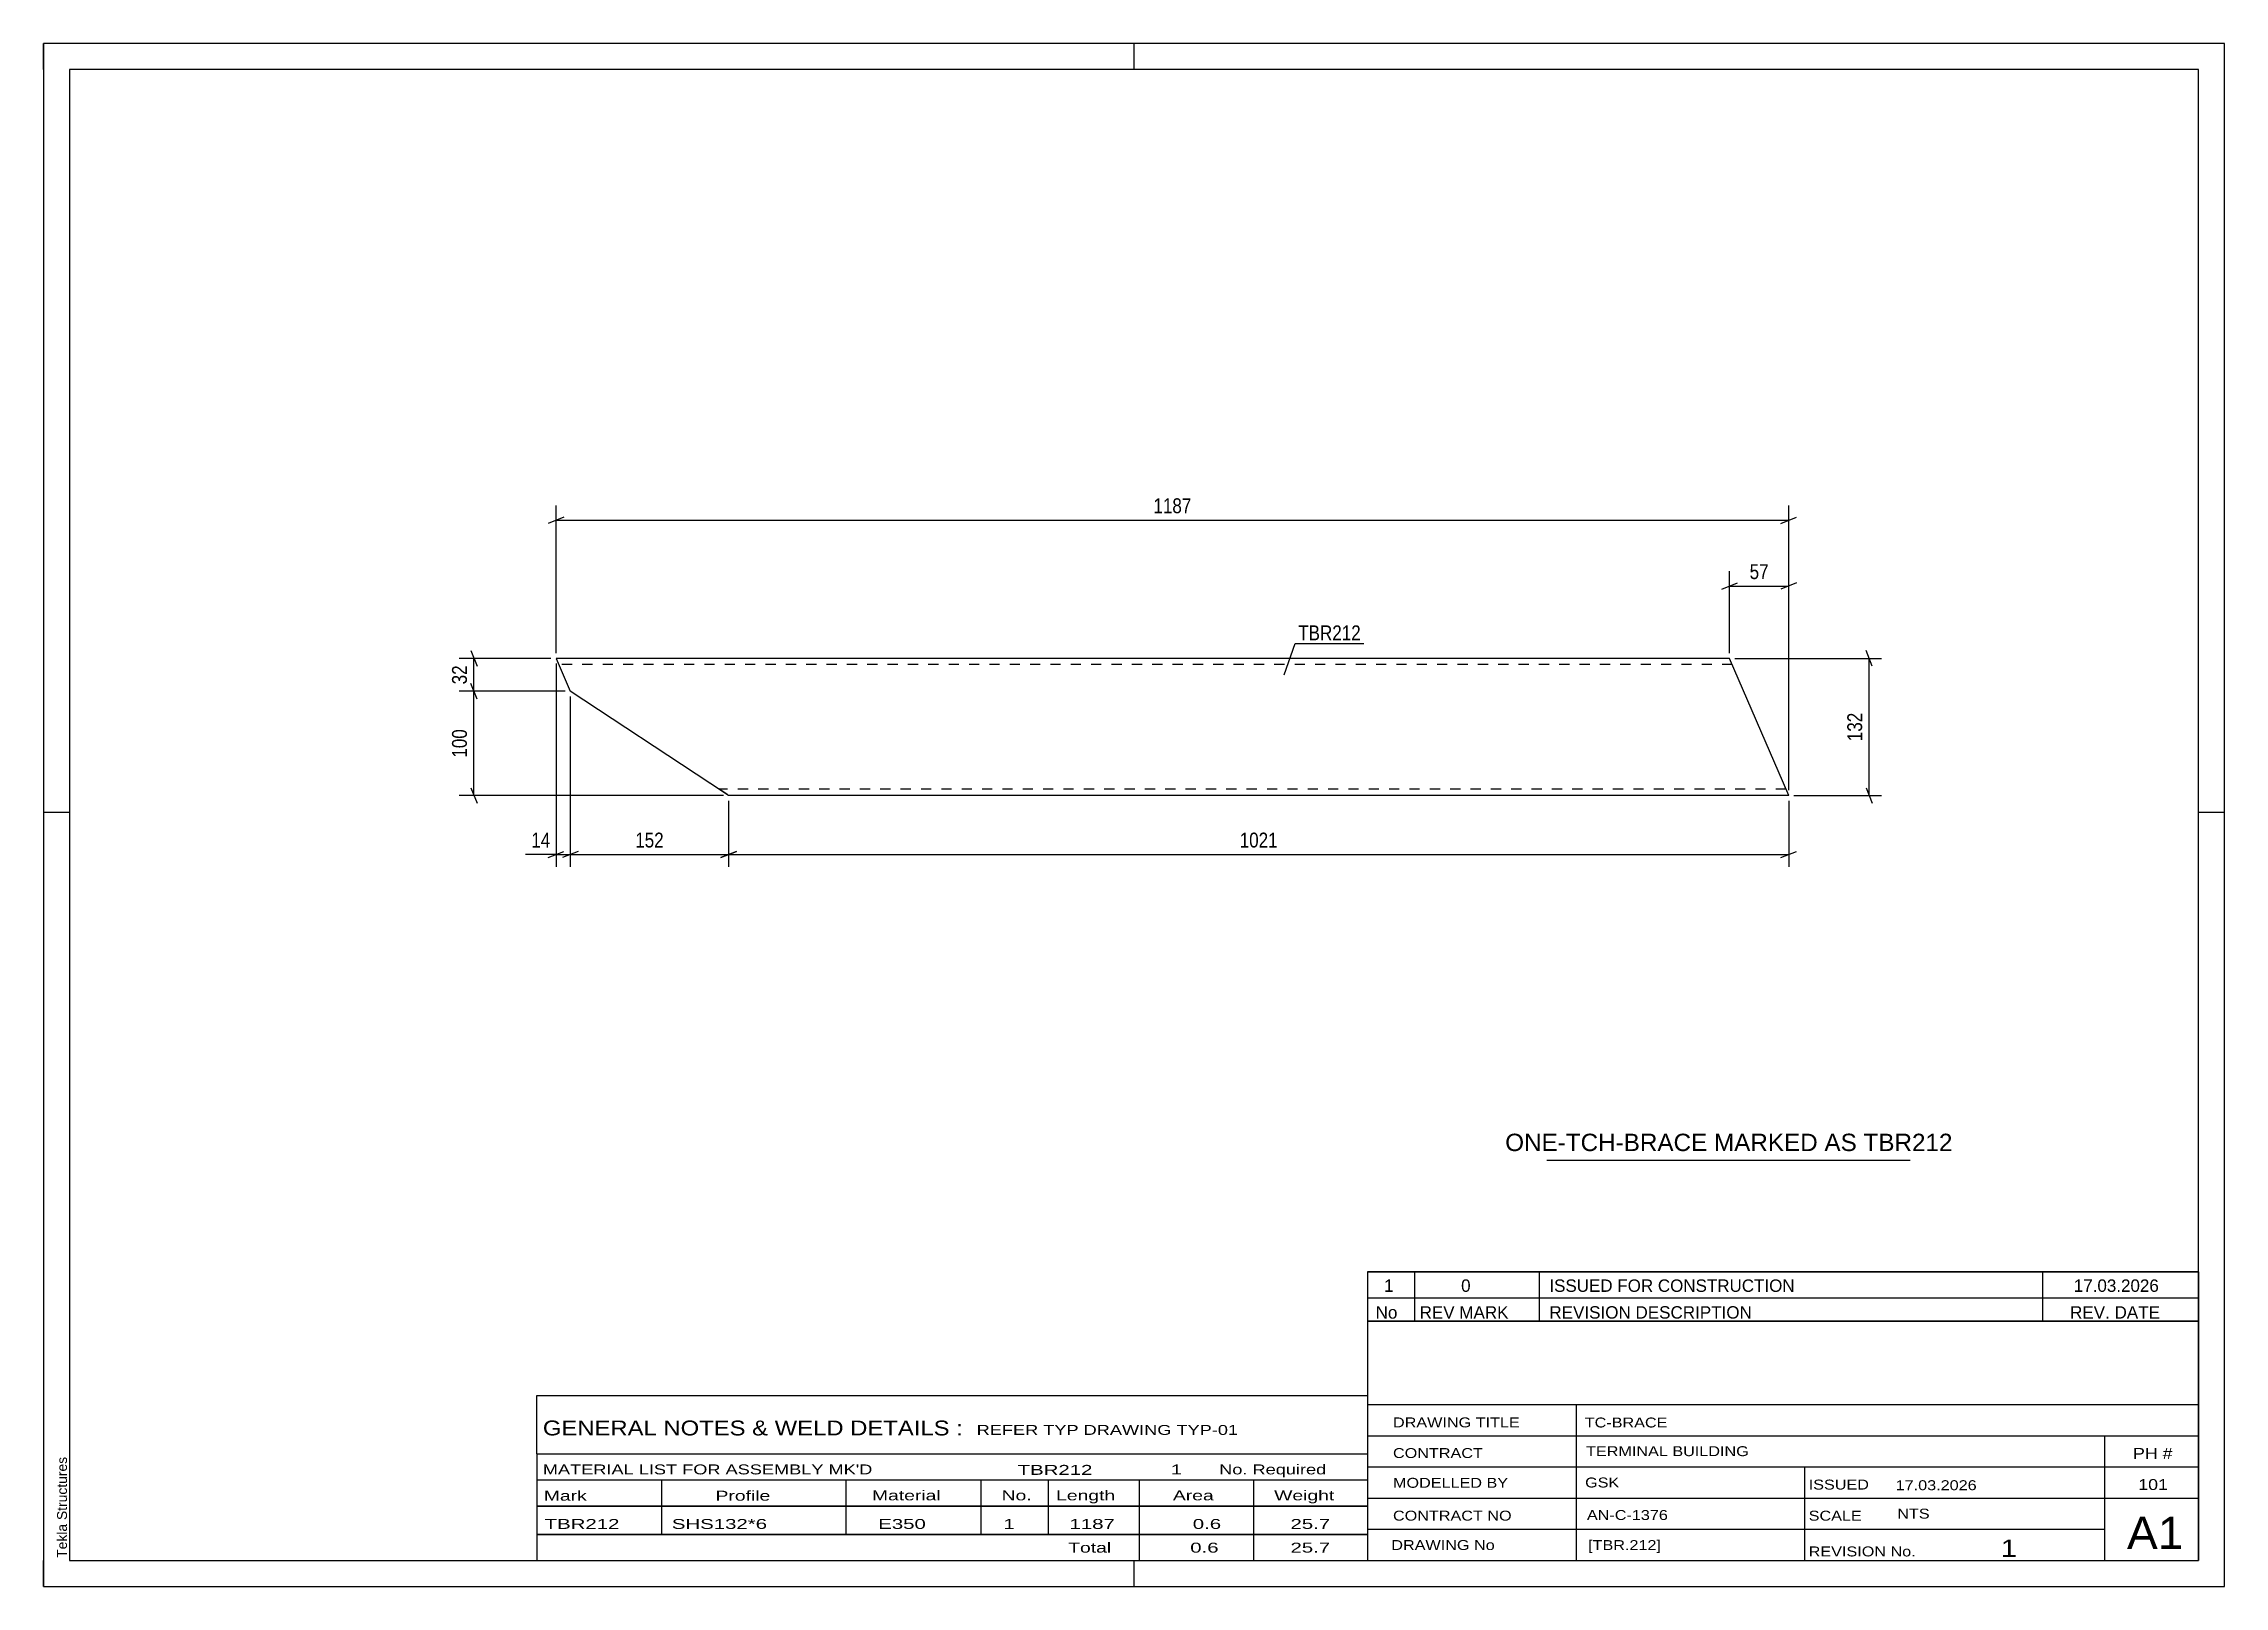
# Model space of a CAD drawing. Header units: millimetres. Extents: x 0 to 420, y 0 to 297.
import ezdxf

# ---------------------------------------------------------------- set-up
doc = ezdxf.new("R2010")
doc.units = ezdxf.units.MM
doc.linetypes.add('DXK_LINE_DOT2', pattern=[3.9198, 1.9599, -1.9599])
doc.styles.add('Arial', font='arial.ttf', dxfattribs={"height": 0.2})
doc.styles.add('Arial Narrow', font='ARIALN.TTF', dxfattribs={"height": 0.2})

# ---------------------------------------------------------------- blocks, each defined once
blk = doc.blocks.new('Unknown-580741295-1161')
at = {"color": 5, "linetype": 'Continuous'}
for p, q in [((420, 297), (0, 297)), ((0, 297), (0, 0)), ((0, 292), (0, 297)), ((210, 292), (210, 297)), ((420, 0), (420, 297)), ((415, 292), (5, 292)), ((5, 292), (5, 5)), ((415, 5), (415, 292)), ((5, 149), (0, 149)), ((420, 149), (415, 149)), ((0, 0), (0, 5)), ((5, 5), (415, 5)), ((210, 0), (210, 5)), ((0, 0), (420, 0))]:
    blk.add_line(p, q, dxfattribs=at)
at = {"color": 174, "linetype": 'Continuous', "style": 'Arial'}
blk.add_text('Tekla Structures', height=1.9102, rotation=90, dxfattribs=at).set_placement((4.5, 5.5))
blk = doc.blocks.new('Part-580741295-1270 - 1252')
at = {"color": 2, "linetype": 'Continuous'}
for p, q in [((324.71, 178.65), (98.7, 178.65)), ((98.7, 178.65), (101.44, 172.31)), ((335.06, 154.65), (324.71, 178.65)), ((128.28, 154.65), (101.44, 172.31)), ((131.93, 152.25), (128.28, 154.65)), ((336.09, 152.25), (131.93, 152.25)), ((336.09, 152.25), (335.06, 154.65))]:
    blk.add_line(p, q, dxfattribs=at)
at = {"color": 7, "linetype": 'DXK_LINE_DOT2'}
for p, q in [((325.22, 177.45), (99.22, 177.45)), ((131.65, 152.44), (128.28, 154.65)), ((335.57, 153.45), (130.11, 153.45)), ((335.53, 153.54), (335.25, 154.19)), ((335.57, 153.45), (335.53, 153.54))]:
    blk.add_line(p, q, dxfattribs=at)
blk = doc.blocks.new('StraightDimension-580741295-1434 - 1252')
at = {"color": 7, "linetype": 'Continuous'}
for p, q in [((131.93, 151.25), (131.93, 138.49)), ((336.09, 151.25), (336.09, 138.49)), ((133.43, 141.49), (130.43, 140.29)), ((131.93, 140.89), (336.09, 140.89)), ((334.59, 140.29), (337.59, 141.49))]:
    blk.add_line(p, q, dxfattribs=at)
at = {"color": 0}
blk.add_wipeout([(238.27, 141.64), (238.27, 145.84), (229.76, 145.84), (229.76, 141.64)], dxfattribs=at)
at = {"color": 3, "style": 'Arial Narrow'}
blk.add_text('1021', height=2.863, dxfattribs=at).set_placement((230.36, 142.24))
blk = doc.blocks.new('StraightDimension-580741295-1386 - 1252')
at = {"color": 7, "linetype": 'Continuous'}
for p, q in [((100.2, 205.85), (97.2, 204.65)), ((98.7, 179.65), (98.7, 208.1)), ((334.59, 204.65), (337.59, 205.85)), ((336.09, 153.25), (336.09, 208.1)), ((98.7, 205.25), (336.09, 205.25))]:
    blk.add_line(p, q, dxfattribs=at)
at = {"color": 0}
blk.add_wipeout([(221.65, 206), (221.65, 210.2), (213.14, 210.2), (213.14, 206)], dxfattribs=at)
at = {"color": 3, "style": 'Arial Narrow'}
blk.add_text('1187', height=2.863, dxfattribs=at).set_placement((213.74, 206.6))
blk = doc.blocks.new('StraightDimension-580741295-1415 - 1252')
at = {"color": 7, "linetype": 'Continuous'}
for p, q in [((324.71, 179.65), (324.71, 195.42)), ((336.09, 153.25), (336.09, 195.42)), ((323.21, 191.97), (326.21, 193.17)), ((324.71, 192.57), (336.09, 192.57)), ((337.59, 193.17), (334.59, 191.97))]:
    blk.add_line(p, q, dxfattribs=at)
at = {"color": 0}
blk.add_wipeout([(332.83, 193.32), (332.83, 197.52), (327.97, 197.52), (327.97, 193.32)], dxfattribs=at)
at = {"color": 3, "style": 'Arial Narrow'}
blk.add_text('57', height=2.863, dxfattribs=at).set_placement((328.57, 193.92))
blk = doc.blocks.new('StraightDimension-580741295-1435 - 1252')
at = {"color": 7, "linetype": 'Continuous'}
for p, q in [((101.44, 171.31), (101.44, 138.49)), ((131.93, 151.25), (131.93, 138.49)), ((102.94, 141.49), (99.94, 140.29)), ((101.44, 140.89), (131.93, 140.89)), ((130.43, 140.29), (133.43, 141.49))]:
    blk.add_line(p, q, dxfattribs=at)
at = {"color": 0}
blk.add_wipeout([(120.03, 141.64), (120.03, 145.84), (113.34, 145.84), (113.34, 141.64)], dxfattribs=at)
at = {"color": 3, "style": 'Arial Narrow'}
blk.add_text('152', height=2.863, dxfattribs=at).set_placement((113.94, 142.24))
blk = doc.blocks.new('StraightDimension-580741295-1436 - 1252')
at = {"color": 7, "linetype": 'Continuous'}
for p, q in [((98.7, 177.65), (98.7, 138.49)), ((101.44, 171.31), (101.44, 138.49)), ((97.2, 140.29), (100.2, 141.49)), ((98.7, 140.89), (101.44, 140.89)), ((102.94, 141.49), (99.94, 140.29))]:
    blk.add_line(p, q, dxfattribs=at)
at = {"color": 0}
blk.add_wipeout([(98.18, 141.64), (98.18, 145.84), (93.32, 145.84), (93.32, 141.64)], dxfattribs=at)
at = {"color": 7, "linetype": 'Continuous'}
blk.add_line((98.7, 140.89), (92.8, 140.89), dxfattribs=at)
blk.add_line((98.7, 140.89), (92.8, 140.89), dxfattribs=at)
at = {"color": 3, "style": 'Arial Narrow'}
blk.add_text('14', height=2.863, dxfattribs=at).set_placement((93.92, 142.24))
blk = doc.blocks.new('StraightDimension-580741295-1494 - 1252')
at = {"color": 7, "linetype": 'Continuous'}
for p, q in [((97.7, 178.65), (80.02, 178.65)), ((82.27, 180.15), (83.47, 177.15)), ((82.87, 172.31), (82.87, 178.65)), ((100.44, 172.31), (80.02, 172.31)), ((83.47, 170.81), (82.27, 173.81))]:
    blk.add_line(p, q, dxfattribs=at)
at = {"color": 0}
blk.add_wipeout([(82.12, 177.91), (77.92, 177.91), (77.92, 173.05), (82.12, 173.05)], dxfattribs=at)
at = {"color": 3, "style": 'Arial Narrow'}
blk.add_text('32', height=2.863, rotation=90.0002, dxfattribs=at).set_placement((81.52, 173.65))
blk = doc.blocks.new('StraightDimension-580741295-1495 - 1252')
at = {"color": 7, "linetype": 'Continuous'}
for p, q in [((100.44, 172.31), (80.02, 172.31)), ((83.47, 170.81), (82.27, 173.81)), ((82.87, 152.25), (82.87, 172.31)), ((130.93, 152.25), (80.02, 152.25)), ((82.27, 153.75), (83.47, 150.75))]:
    blk.add_line(p, q, dxfattribs=at)
at = {"color": 0}
blk.add_wipeout([(82.12, 165.62), (77.92, 165.62), (77.92, 158.94), (82.12, 158.94)], dxfattribs=at)
at = {"color": 3, "style": 'Arial Narrow'}
blk.add_text('100', height=2.863, rotation=90.0002, dxfattribs=at).set_placement((81.52, 159.54))
blk = doc.blocks.new('StraightDimension-580741295-1523 - 1252')
at = {"color": 7, "linetype": 'Continuous'}
for p, q in [((325.71, 178.65), (353.99, 178.65)), ((352.19, 177.15), (350.99, 180.15)), ((351.59, 152.25), (351.59, 178.65)), ((337.09, 152.25), (353.99, 152.25)), ((350.99, 153.75), (352.19, 150.75))]:
    blk.add_line(p, q, dxfattribs=at)
at = {"color": 0}
blk.add_wipeout([(350.84, 168.8), (346.64, 168.8), (346.64, 162.11), (350.84, 162.11)], dxfattribs=at)
at = {"color": 3, "style": 'Arial Narrow'}
blk.add_text('132', height=2.863, rotation=90.0002, dxfattribs=at).set_placement((350.24, 162.71))
blk = doc.blocks.new('Unknown-580741295-1591')
at = {"color": 7, "linetype": 'Continuous'}
blk.add_line((289.5, 82.05), (359.5, 82.05), dxfattribs=at)
at = {"color": 7, "style": 'Arial'}
blk.add_text('ONE-TCH-BRACE MARKED AS TBR212', height=3.3428, dxfattribs=at).set_placement((281.49, 83.8))
blk = doc.blocks.new('Unknown-580741295-1588')
at = {"color": 7, "linetype": 'Continuous'}
for p, q in [((255, 51.05), (255, 5)), ((255, 51.05), (415, 51.05)), ((415, 51), (415, 5)), ((255, 35), (415, 35)), ((295.14, 35), (295.14, 5)), ((255, 29), (415, 29)), ((397, 5.05), (397, 29.05)), ((255, 23), (415, 23)), ((339.14, 23), (339.14, 5)), ((255, 17), (415, 17)), ((255, 11), (397, 11)), ((255, 5), (415, 5))]:
    blk.add_line(p, q, dxfattribs=at)
at = {"color": 7, "style": 'Arial Narrow'}
for s, height, width, p in [('DRAWING TITLE', 1.9089, 1.425378, (259.88, 30.61)), ('TC-BRACE', 1.909, 1.425378, (296.81, 30.59)), ('CONTRACT', 1.909, 1.425378, (259.88, 24.71)), ('TERMINAL BUILDING', 1.9089, 1.425378, (297.06, 25.07)), ('MODELLED BY', 1.9089, 1.425378, (259.88, 18.98)), ('GSK', 1.909, 1.425378, (296.88, 19.04)), ('ISSUED', 1.909, 1.425378, (339.94, 18.64)), ('17.03.2026', 1.909, 1.425378, (356.69, 18.52)), ('CONTRACT NO', 1.9089, 1.425378, (259.88, 12.66)), ('AN-C-1376', 1.909, 1.425378, (297.23, 12.78)), ('SCALE', 1.909, 1.425378, (339.94, 12.65)), ('A1', 6.204, 1.25, (401.24, 7.2)), ('DRAWING No', 1.909, 1.425378, (259.56, 7)), ('[TBR.212]', 1.909, 1.425378, (297.46, 6.99)), ('1', 3.34, 1.5, (376.91, 5.68)), ('REVISION No.', 1.9089, 1.425378, (339.94, 5.77))]:
    blk.add_text(s, height=height, dxfattribs=dict(at, width=width)).set_placement(p)
at = {"color": 7, "linetype": 'Continuous', "style": 'Arial Narrow'}
for s, height, width, p in [('PH #', 2.1, 1.42538, (402.4, 24.55)), ('101', 2.1, 1.42538, (403.41, 18.55)), ('NTS', 1.909, 1.425378, (357, 13.05))]:
    blk.add_text(s, height=height, dxfattribs=dict(at, width=width)).set_placement(p)
blk = doc.blocks.new('Unknown-580741295-1589')
at = {"color": 7, "linetype": 'Continuous'}
for p, q in [((255, 60.55), (415, 60.55)), ((415, 60.55), (255, 60.55)), ((255, 60.55), (255, 55.55)), ((264, 60.55), (264, 55.55)), ((288, 60.55), (288, 55.55)), ((385, 60.55), (385, 55.55)), ((415, 60.55), (415, 55.55)), ((255, 55.55), (415, 55.55)), ((255, 55.55), (255, 51.05)), ((255, 55.55), (415, 55.55)), ((264, 55.55), (264, 51.05)), ((288, 55.55), (288, 51.05)), ((385, 55.55), (385, 51.05)), ((415, 55.55), (415, 51.05)), ((415, 51.05), (255, 51.05))]:
    blk.add_line(p, q, dxfattribs=at)
at = {"color": 7, "linetype": 'Continuous', "style": 'Arial Narrow'}
for s, height, width, p in [('1', 2.39, 1.196471, (258.16, 56.7)), ('0', 2.39, 1.196471, (273, 56.7)), ('ISSUED FOR CONSTRUCTION', 2.3861, 1.196471, (290, 56.7)), ('17.03.2026', 2.386, 1.196471, (391, 56.7)), ('No', 2.386, 1.2, (256.54, 51.55)), ('REV MARK', 2.386, 1.2, (265, 51.55)), ('REVISION DESCRIPTION', 2.3861, 1.2, (290, 51.55)), ('REV. DATE', 2.386, 1.2, (390.28, 51.55))]:
    blk.add_text(s, height=height, dxfattribs=dict(at, width=width)).set_placement(p)
blk = doc.blocks.new('Unknown-580741295-1590')
at = {"color": 7, "linetype": 'Continuous'}
for p, q in [((95, 36.75), (255, 36.75)), ((95, 25.5), (95, 36.75)), ((255, 36.75), (255, 25.5)), ((95, 25.5), (255, 25.5)), ((95, 25.5), (95, 20.5)), ((255, 25.5), (255, 20.5)), ((95, 20.5), (255, 20.5)), ((95, 20.5), (95, 15.5)), ((119, 20.5), (119, 15.5)), ((154.5, 20.5), (154.5, 15.5)), ((180.5, 20.5), (180.5, 15.5)), ((193.5, 20.5), (193.5, 15.5)), ((211, 20.5), (211, 15.5)), ((233, 20.5), (233, 15.5)), ((255, 20.5), (255, 15.5)), ((95, 15.5), (255, 15.5)), ((95, 15.45), (95, 10.05)), ((95, 15.45), (255, 15.45)), ((119, 15.5), (119, 10)), ((154.5, 15.5), (154.5, 10)), ((180.5, 15.5), (180.5, 10)), ((193.5, 15.5), (193.5, 10)), ((211, 15.5), (211, 10)), ((233, 15.5), (233, 10)), ((255, 15.45), (255, 10.05)), ((95, 10.05), (255, 10.05)), ((95, 10), (255, 10)), ((95, 10), (95, 5)), ((211, 10), (211, 5)), ((233, 10), (233, 5)), ((255, 10), (255, 5)), ((95, 5), (255, 5))]:
    blk.add_line(p, q, dxfattribs=at)
at = {"color": 7, "style": 'Arial Narrow'}
for s, height, width, p in [('GENERAL NOTES & WELD DETAILS :', 2.8633, 1.4, (96.15, 29.06)), ('REFER TYP DRAWING TYP-01', 1.9089, 1.6, (179.7, 29.16)), ("MATERIAL LIST FOR ASSEMBLY MK'D", 1.9089, 1.6, (96.15, 21.56)), ('TBR212', 1.909, 1.794707, (187.59, 21.47)), ('1', 1.91, 1.794707, (217.08, 21.56)), ('No. Required', 1.9089, 1.6, (226.41, 21.56)), ('Mark', 1.909, 1.7, (96.34, 16.5)), ('Profile', 1.909, 1.7, (129.41, 16.5)), ('Material', 1.909, 1.7, (159.54, 16.56)), ('No.', 1.909, 1.7, (184.5, 16.56)), ('Length', 1.909, 1.7, (195, 16.56)), ('Area', 1.909, 1.7, (217.5, 16.56)), ('Weight', 1.909, 1.7, (237, 16.56))]:
    blk.add_text(s, height=height, dxfattribs=dict(at, width=width)).set_placement(p)
at = {"color": 7, "linetype": 'Continuous', "style": 'Arial Narrow'}
for s, height, width, p in [('TBR212', 1.909, 1.794707, (96.5, 11.06)), ('SHS132*6', 1.909, 1.794707, (121, 11.06)), ('E350', 1.909, 1.794707, (160.74, 11.06)), ('1', 1.91, 1.794707, (184.86, 11.06)), ('1187', 1.909, 1.794707, (197.58, 11.06)), ('0.6', 1.909, 1.794707, (221.32, 11.06)), ('25.7', 1.909, 1.794707, (240.14, 11.06)), ('Total', 1.909, 1.7, (197.33, 6.5)), ('0.6', 1.909, 1.794707, (220.83, 6.5)), ('25.7', 1.909, 1.794707, (240.14, 6.5))]:
    blk.add_text(s, height=height, dxfattribs=dict(at, width=width)).set_placement(p)
blk = doc.blocks.new('Mark-580741295-1265 - 1252')
at = {"color": 0}
blk.add_wipeout([(253.68, 182.13), (253.68, 185.13), (241.63, 185.13), (241.63, 182.13)], dxfattribs=at)
blk.add_wipeout([(253.68, 182.13), (253.68, 185.13), (241.63, 185.13), (241.63, 182.13)], dxfattribs=at)
at = {"color": 30, "linetype": 'Continuous'}
for p, q in [((238.9, 175.48), (241.03, 181.53)), ((241.03, 181.53), (254.28, 181.53))]:
    blk.add_line(p, q, dxfattribs=at)
at = {"color": 3, "style": 'Arial Narrow'}
blk.add_text('TBR212', height=2.863, dxfattribs=at).set_placement((241.63, 182.13))

msp = doc.modelspace()

# ---------------------------------------------------------------- block references
for name in ['Unknown-580741295-1161', 'Part-580741295-1270 - 1252', 'Unknown-580741295-1591', 'Unknown-580741295-1589', 'Unknown-580741295-1588', 'Unknown-580741295-1590']:
    msp.add_blockref(name, (0, 0))

# ---------------------------------------------------------------- next in the draw order: block references
msp.add_blockref('StraightDimension-580741295-1434 - 1252', (0, 0))

# ---------------------------------------------------------------- next in the draw order: block references
msp.add_blockref('StraightDimension-580741295-1386 - 1252', (0, 0))

# ---------------------------------------------------------------- next in the draw order: block references
for name in ['StraightDimension-580741295-1415 - 1252', 'Mark-580741295-1265 - 1252', 'StraightDimension-580741295-1435 - 1252']:
    msp.add_blockref(name, (0, 0))

# ---------------------------------------------------------------- next in the draw order: block references
for name in ['StraightDimension-580741295-1436 - 1252', 'StraightDimension-580741295-1523 - 1252']:
    msp.add_blockref(name, (0, 0))

# ---------------------------------------------------------------- next in the draw order: block references
msp.add_blockref('StraightDimension-580741295-1494 - 1252', (0, 0))

# ---------------------------------------------------------------- next in the draw order: block references
msp.add_blockref('StraightDimension-580741295-1495 - 1252', (0, 0))

doc.saveas('drawing.dxf')
